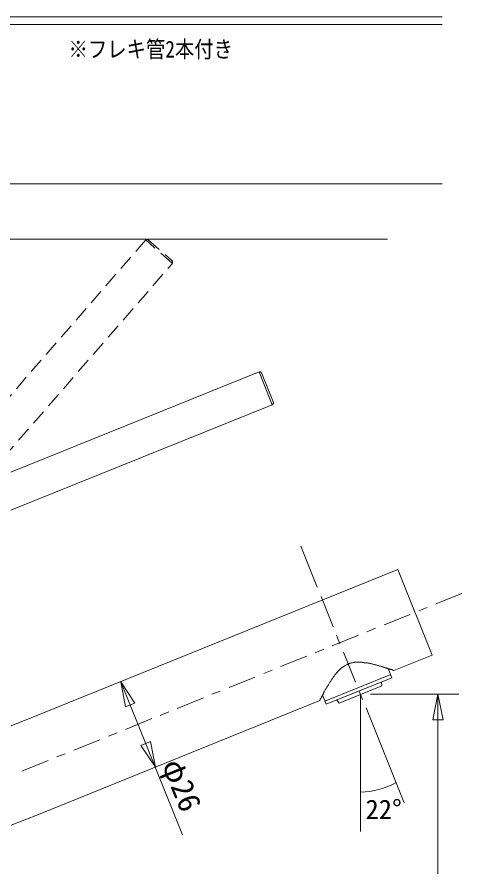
# Model space of a CAD drawing. Units: millimetres, scale not verified. Extents: x -200 to 206, y -275 to 270.
# Drawn here: x 88.9 to 206.2, y 31.9 to 256 of the extents above; entities that cross this region are included whole.
import ezdxf
from ezdxf.enums import TextEntityAlignment as Align

# ---------------------------------------------------------------- set-up
doc = ezdxf.new("R2010")
doc.units = ezdxf.units.MM
doc.header["$LTSCALE"] = 2
doc.linetypes.add('DASHED2', pattern=[3, 2, -1])
doc.layers.add('0-0', color=7, linetype='Continuous', lineweight=18)
doc.layers.add('F-0', color=7, linetype='Continuous', lineweight=15)
doc.styles.add('ＭＳ ゴシック', font='')
doc.styles.get('ＭＳ ゴシック').set_extended_font_data('MS Gothic')

msp = doc.modelspace()

# ---------------------------------------------------------------- linework, layer by layer
at = {"layer": '0-0', "lineweight": 15}
for p, q in [((-10.514, 197.47), (186.59, 197.47)), ((199.856, 69.781), (199.856, 77.471)), ((94.568, 72.052), (87.398, 69.155)), ((94.568, 45.805), (87.396, 42.908))]:
    msp.add_line(p, q, dxfattribs=at)
at = {"layer": '0-0', "linetype": 'DASHED2'}
for p, q in [((122.863, 197.233), (76.855, 144.359)), ((129.782, 191.135), (122.768, 197.316)), ((123.399, 197.321), (129.752, 191.816)), ((81.442, 135.357), (129.877, 191.05))]:
    msp.add_line(p, q, dxfattribs=at)
at = {"layer": '0-0', "linetype": 'DASHED2', "lineweight": 15}
msp.add_line((129.782, 191.135), (129.877, 191.05), dxfattribs=at)
at = {"layer": '0-0'}
for p, q in [((152.761, 162.473), (87.285, 136.057)), ((153.325, 162.191), (156.486, 154.401)), ((168.059, 105.693), (163.713, 116.474)), ((189.282, 110.321), (94.568, 72.052)), ((189.282, 110.321), (198.369, 87.8)), ((172.236, 95.251), (169.075, 103.209)), ((199.329, 101.29), (206.216, 104.056)), ((194.814, 99.484), (197.072, 100.331)), ((185.726, 95.759), (192.556, 98.524)), ((181.154, 93.952), (183.412, 94.855)), ((172.01, 90.227), (178.953, 93.049)), ((174.042, 90.791), (173.139, 93.049)), ((158.407, 84.752), (165.35, 87.518)), ((167.551, 88.421), (169.809, 89.38)), ((178.106, 80.631), (174.945, 88.534)), ((198.369, 87.8), (188.266, 83.736)), ((153.948, 82.946), (156.206, 83.792)), ((187.758, 81.76), (186.742, 84.244)), ((188.097, 83.736), (188.266, 83.736)), ((116.243, 80.744), (132.546, 40.377)), ((144.804, 79.22), (151.634, 81.986)), ((170.091, 75.664), (187.419, 82.663)), ((170.429, 74.818), (187.758, 81.76)), ((184.992, 80.688), (185.049, 79.672)), ((185.049, 79.672), (173.816, 75.156)), ((131.145, 73.745), (138.031, 76.511)), ((140.289, 77.471), (142.49, 78.317)), ((169.47, 77.245), (170.429, 74.818)), ((179.969, 76.116), (179.066, 78.317)), ((182.114, 77.471), (205.369, 77.471)), ((168.736, 75.834), (94.568, 45.805)), ((173.816, 75.156), (173.195, 75.89)), ((126.629, 71.883), (128.887, 72.842)), ((184.089, 65.956), (180.929, 73.858)), ((117.485, 68.214), (124.428, 71.036)), ((199.856, -27.53), (199.856, 69.781)), ((113.026, 66.407), (115.284, 67.311)), ((103.882, 62.682), (110.712, 65.448)), ((99.366, 60.932), (101.568, 61.779)), ((90.222, 57.207), (97.109, 59.973))]:
    msp.add_line(p, q, dxfattribs=at)
at = {"layer": '0-0', "linetype": 'DASHED2'}
for points in [[(123.399, 197.321), (123.349, 197.296), (123.323, 197.346), (123.222, 197.421), (123.146, 197.446), (123.096, 197.42), (123.07, 197.47), (122.97, 197.419), (122.919, 197.394), (122.869, 197.368), (122.819, 197.342), (122.768, 197.317)], [(129.782, 191.135), (129.833, 191.16), (129.782, 191.261), (129.832, 191.287), (129.856, 191.362), (129.831, 191.413), (129.931, 191.464), (129.906, 191.514), (129.88, 191.565), (129.879, 191.691), (129.854, 191.741), (129.778, 191.766), (129.752, 191.816)]]:
    msp.add_lwpolyline(points, dxfattribs=at)
at = {"layer": '0-0'}
for points in [[(87.285, 125.953), (156.204, 153.78), (152.761, 162.473)], [(153.326, 162.191), (153.269, 162.191), (153.269, 162.247), (153.213, 162.36), (153.156, 162.416), (153.1, 162.416), (153.1, 162.473), (152.987, 162.473), (152.931, 162.473), (152.874, 162.473), (152.818, 162.473), (152.761, 162.473)], [(156.204, 153.78), (156.261, 153.78), (156.261, 153.893), (156.317, 153.893), (156.374, 153.95), (156.374, 154.006), (156.487, 154.006), (156.487, 154.063), (156.487, 154.119), (156.543, 154.232), (156.543, 154.288), (156.487, 154.345), (156.487, 154.401)], [(176.294, 85.483), (176.275, 85.473), (176.257, 85.464), (176.24, 85.456), (176.225, 85.448), (176.212, 85.442), (176.202, 85.437), (176.194, 85.433), (176.189, 85.43), (176.187, 85.429), (176.186, 85.429), (176.182, 85.427), (176.175, 85.424), (176.166, 85.421), (176.156, 85.417), (176.143, 85.412), (176.129, 85.406), (176.114, 85.4), (176.098, 85.394), (176.081, 85.387), (176.064, 85.38), (176.046, 85.373), (176.029, 85.366), (176.011, 85.359), (175.994, 85.352), (175.978, 85.346), (175.963, 85.34), (175.949, 85.334), (175.937, 85.329), (175.926, 85.325), (175.917, 85.321), (175.911, 85.319), (175.906, 85.317), (175.905, 85.316), (175.557, 85.134), (175.223, 84.935), (174.902, 84.72), (174.593, 84.491), (174.295, 84.249), (174.009, 83.994)], [(176.752, 85.655), (176.751, 85.655), (176.747, 85.654), (176.742, 85.653), (176.735, 85.651), (176.726, 85.649), (176.716, 85.646), (176.705, 85.643), (176.693, 85.64), (176.68, 85.637), (176.667, 85.634), (176.653, 85.63), (176.639, 85.627), (176.625, 85.623), (176.611, 85.62), (176.597, 85.616), (176.584, 85.613), (176.572, 85.61), (176.561, 85.607), (176.551, 85.605), (176.543, 85.603), (176.536, 85.601), (176.53, 85.6), (176.527, 85.599), (176.526, 85.599), (176.524, 85.598), (176.519, 85.595), (176.511, 85.591), (176.501, 85.586), (176.488, 85.58), (176.473, 85.572), (176.456, 85.564), (176.438, 85.555), (176.419, 85.545), (176.399, 85.535), (176.378, 85.524), (176.357, 85.514), (176.335, 85.503), (176.315, 85.493), (176.294, 85.483)], [(179.957, 85.86), (179.933, 85.867), (179.909, 85.874), (179.884, 85.881), (179.86, 85.888), (179.835, 85.895), (179.812, 85.902), (179.789, 85.908), (179.768, 85.914), (179.749, 85.92), (179.731, 85.925), (179.716, 85.929), (179.704, 85.932), (179.695, 85.935), (179.689, 85.937), (179.687, 85.937), (179.498, 85.942), (179.326, 85.945), (179.168, 85.948), (179.023, 85.95), (178.891, 85.951), (178.768, 85.95), (178.655, 85.949), (178.549, 85.946), (178.45, 85.941), (178.355, 85.936), (178.264, 85.928), (178.175, 85.919), (178.086, 85.909), (177.997, 85.896), (177.905, 85.882), (177.81, 85.866), (177.71, 85.847), (177.603, 85.827), (177.489, 85.804), (177.366, 85.779), (177.232, 85.752), (177.085, 85.722), (176.926, 85.69), (176.752, 85.655)], [(181.747, 85.618), (181.553, 85.654), (181.362, 85.685), (181.176, 85.713), (180.994, 85.736), (180.818, 85.754), (180.646, 85.768), (180.644, 85.768), (180.635, 85.769), (180.622, 85.77), (180.605, 85.772), (180.583, 85.774), (180.558, 85.777), (180.53, 85.78), (180.5, 85.783), (180.468, 85.786), (180.434, 85.789), (180.399, 85.793), (180.364, 85.796), (180.329, 85.8), (180.294, 85.803), (180.261, 85.807), (180.228, 85.81), (180.198, 85.813), (180.17, 85.816), (180.145, 85.818), (180.124, 85.82), (180.106, 85.822), (180.093, 85.823), (180.085, 85.824), (180.082, 85.824), (180.08, 85.825), (180.074, 85.827), (180.065, 85.829), (180.053, 85.833), (180.038, 85.837), (180.02, 85.842), (180.001, 85.848), (179.979, 85.854), (179.957, 85.86)], [(185.542, 84.587), (185.532, 84.591), (185.519, 84.595), (185.504, 84.6), (185.487, 84.606), (185.469, 84.612), (185.45, 84.618), (185.43, 84.625), (185.409, 84.632), (185.388, 84.639), (185.367, 84.646), (185.346, 84.653), (185.326, 84.66), (185.306, 84.666), (185.288, 84.672), (185.271, 84.678), (185.256, 84.683), (185.243, 84.687), (185.233, 84.691), (185.225, 84.693), (185.22, 84.695), (185.218, 84.695), (185.054, 84.746), (184.883, 84.798), (184.706, 84.851), (184.525, 84.906), (184.338, 84.961), (184.148, 85.017), (183.955, 85.073), (183.758, 85.129), (183.559, 85.185), (183.358, 85.24), (183.156, 85.294), (182.952, 85.346), (182.749, 85.397), (182.546, 85.447), (182.344, 85.494), (182.143, 85.538), (181.943, 85.58), (181.747, 85.618)], [(174.009, 83.994), (173.733, 83.727), (173.467, 83.449), (173.21, 83.161), (172.961, 82.865), (172.719, 82.561), (172.485, 82.25), (172.257, 81.932), (172.035, 81.61), (171.818, 81.284), (171.605, 80.954), (171.396, 80.622), (171.19, 80.289), (170.986, 79.956), (170.784, 79.623), (170.582, 79.292), (170.382, 78.963), (170.18, 78.638), (169.978, 78.317), (169.976, 78.312), (169.969, 78.298), (169.959, 78.276), (169.945, 78.246), (169.928, 78.21), (169.908, 78.167), (169.886, 78.12), (169.861, 78.068), (169.835, 78.014), (169.809, 77.956), (169.781, 77.897), (169.753, 77.837), (169.724, 77.778), (169.697, 77.719), (169.67, 77.661), (169.644, 77.606), (169.62, 77.555), (169.597, 77.508), (169.577, 77.465), (169.56, 77.429), (169.546, 77.399)], [(187.053, 84.131), (186.993, 84.152), (186.934, 84.173), (186.877, 84.193), (186.822, 84.213), (186.77, 84.231), (186.723, 84.247), (186.681, 84.262), (186.644, 84.275), (186.614, 84.286), (186.592, 84.294), (186.578, 84.299), (186.573, 84.3), (186.568, 84.302), (186.553, 84.306), (186.529, 84.313), (186.498, 84.321), (186.459, 84.332), (186.414, 84.344), (186.364, 84.358), (186.31, 84.374), (186.252, 84.39), (186.191, 84.407), (186.128, 84.424), (186.065, 84.441), (186.002, 84.459), (185.939, 84.476), (185.878, 84.493), (185.82, 84.509), (185.766, 84.525), (185.716, 84.539), (185.671, 84.551), (185.632, 84.562), (185.601, 84.57), (185.577, 84.577), (185.562, 84.581), (185.557, 84.583), (185.555, 84.583), (185.55, 84.585), (185.542, 84.587)], [(187.815, 83.959), (187.815, 83.961), (187.815, 83.961), (187.815, 83.962), (187.813, 83.962), (187.809, 83.962), (187.803, 83.962), (187.794, 83.962), (187.783, 83.962), (187.771, 83.962), (187.757, 83.962), (187.742, 83.962), (187.726, 83.962), (187.709, 83.962), (187.691, 83.962), (187.674, 83.962), (187.656, 83.962), (187.639, 83.962), (187.622, 83.962), (187.606, 83.962), (187.591, 83.962), (187.577, 83.962), (187.564, 83.962), (187.553, 83.962), (187.545, 83.962), (187.538, 83.962), (187.534, 83.962), (187.533, 83.962), (187.528, 83.963), (187.514, 83.968), (187.491, 83.976), (187.462, 83.987), (187.425, 84), (187.383, 84.015), (187.335, 84.031), (187.284, 84.05), (187.229, 84.069), (187.172, 84.089), (187.113, 84.11), (187.053, 84.131)], [(187.91, 83.905), (187.904, 83.905), (187.898, 83.905), (187.892, 83.905), (187.885, 83.905), (187.878, 83.905), (187.871, 83.905), (187.864, 83.905), (187.857, 83.905), (187.851, 83.905), (187.844, 83.905), (187.838, 83.905), (187.832, 83.905), (187.827, 83.905), (187.823, 83.905), (187.82, 83.905), (187.817, 83.905), (187.815, 83.905), (187.815, 83.905), (187.815, 83.906), (187.815, 83.906), (187.815, 83.908), (187.815, 83.909), (187.815, 83.912), (187.815, 83.914), (187.815, 83.917), (187.815, 83.92), (187.815, 83.923), (187.815, 83.926), (187.815, 83.93), (187.815, 83.933), (187.815, 83.937), (187.815, 83.94), (187.815, 83.944), (187.815, 83.947), (187.815, 83.95), (187.815, 83.953), (187.815, 83.955), (187.815, 83.958), (187.815, 83.959)], [(187.963, 83.792), (187.957, 83.792), (187.951, 83.792), (187.945, 83.792), (187.94, 83.792), (187.936, 83.792), (187.933, 83.792), (187.93, 83.792), (187.928, 83.792), (187.928, 83.792), (187.928, 83.793), (187.928, 83.795), (187.928, 83.797), (187.928, 83.801), (187.928, 83.805), (187.928, 83.81), (187.928, 83.816), (187.928, 83.822), (187.928, 83.828), (187.928, 83.835), (187.928, 83.842), (187.928, 83.849), (187.928, 83.856), (187.928, 83.863), (187.928, 83.87), (187.928, 83.876), (187.928, 83.882), (187.928, 83.888), (187.928, 83.893), (187.928, 83.897), (187.928, 83.9), (187.928, 83.903), (187.928, 83.905), (187.928, 83.905), (187.927, 83.905), (187.925, 83.905), (187.923, 83.905), (187.919, 83.905), (187.915, 83.905), (187.91, 83.905)], [(188.097, 83.736), (188.097, 83.736), (188.096, 83.737), (188.095, 83.738), (188.093, 83.74), (188.091, 83.742), (188.088, 83.745), (188.085, 83.748), (188.082, 83.751), (188.079, 83.754), (188.076, 83.757), (188.072, 83.761), (188.069, 83.764), (188.065, 83.768), (188.062, 83.771), (188.058, 83.775), (188.055, 83.778), (188.052, 83.781), (188.049, 83.784), (188.047, 83.786), (188.045, 83.788), (188.043, 83.79), (188.042, 83.791), (188.041, 83.792), (188.041, 83.792), (188.04, 83.792), (188.038, 83.792), (188.036, 83.792), (188.032, 83.792), (188.028, 83.792), (188.023, 83.792), (188.017, 83.792), (188.011, 83.792), (188.005, 83.792), (187.998, 83.792), (187.991, 83.792), (187.984, 83.792), (187.977, 83.792), (187.97, 83.792), (187.963, 83.792)], [(168.888, 76.229), (168.885, 76.229), (168.881, 76.229), (168.878, 76.229), (168.874, 76.229), (168.871, 76.229), (168.867, 76.229), (168.864, 76.229), (168.861, 76.229), (168.858, 76.229), (168.856, 76.229), (168.854, 76.229), (168.852, 76.229), (168.851, 76.229), (168.85, 76.229), (168.849, 76.229), (168.849, 76.228), (168.849, 76.227), (168.849, 76.224), (168.849, 76.22), (168.849, 76.216), (168.849, 76.211), (168.849, 76.206), (168.849, 76.2), (168.849, 76.193), (168.849, 76.186), (168.849, 76.179), (168.849, 76.172), (168.849, 76.165), (168.849, 76.158), (168.849, 76.152), (168.849, 76.145), (168.849, 76.139), (168.849, 76.134), (168.849, 76.129), (168.849, 76.124), (168.849, 76.121), (168.849, 76.118), (168.849, 76.117), (168.849, 76.116)], [(168.915, 76.342), (168.912, 76.342), (168.91, 76.342), (168.908, 76.342), (168.907, 76.342), (168.906, 76.342), (168.906, 76.342), (168.906, 76.341), (168.906, 76.339), (168.906, 76.337), (168.906, 76.333), (168.906, 76.329), (168.906, 76.324), (168.906, 76.319), (168.906, 76.312), (168.906, 76.306), (168.906, 76.299), (168.906, 76.292), (168.906, 76.285), (168.906, 76.278), (168.906, 76.271), (168.906, 76.265), (168.906, 76.258), (168.906, 76.252), (168.906, 76.246), (168.906, 76.241), (168.906, 76.237), (168.906, 76.234), (168.906, 76.231), (168.906, 76.229), (168.906, 76.229), (168.906, 76.229), (168.905, 76.229), (168.903, 76.229), (168.902, 76.229), (168.9, 76.229), (168.897, 76.229), (168.894, 76.229), (168.891, 76.229), (168.888, 76.229)], [(168.962, 76.45), (168.962, 76.446), (168.962, 76.442), (168.962, 76.437), (168.962, 76.431), (168.962, 76.425), (168.962, 76.419), (168.962, 76.412), (168.962, 76.405), (168.962, 76.398), (168.962, 76.391), (168.962, 76.384), (168.962, 76.377), (168.962, 76.371), (168.962, 76.365), (168.962, 76.359), (168.962, 76.354), (168.962, 76.35), (168.962, 76.347), (168.962, 76.344), (168.962, 76.342), (168.962, 76.342), (168.962, 76.342), (168.961, 76.342), (168.96, 76.342), (168.958, 76.342), (168.956, 76.342), (168.954, 76.342), (168.951, 76.342), (168.948, 76.342), (168.945, 76.342), (168.941, 76.342), (168.938, 76.342), (168.934, 76.342), (168.931, 76.342), (168.927, 76.342), (168.924, 76.342), (168.921, 76.342), (168.918, 76.342), (168.915, 76.342)], [(169.075, 76.483), (169.075, 76.479), (169.075, 76.476), (169.075, 76.472), (169.075, 76.469), (169.075, 76.466), (169.075, 76.463), (169.075, 76.461), (169.075, 76.459), (169.075, 76.457), (169.075, 76.456), (169.075, 76.455), (169.075, 76.455), (169.075, 76.455), (169.073, 76.455), (169.07, 76.455), (169.067, 76.455), (169.063, 76.455), (169.058, 76.455), (169.052, 76.455), (169.046, 76.455), (169.04, 76.455), (169.033, 76.455), (169.026, 76.455), (169.019, 76.455), (169.012, 76.455), (169.005, 76.455), (168.998, 76.455), (168.992, 76.455), (168.986, 76.455), (168.98, 76.455), (168.975, 76.455), (168.971, 76.455), (168.967, 76.455), (168.965, 76.455), (168.963, 76.455), (168.962, 76.455), (168.962, 76.454), (168.962, 76.452), (168.962, 76.45)], [(169.546, 77.399), (169.536, 77.377), (169.529, 77.363), (169.527, 77.358), (169.525, 77.353), (169.518, 77.341), (169.507, 77.321), (169.493, 77.295), (169.476, 77.263), (169.456, 77.225), (169.434, 77.184), (169.41, 77.138), (169.384, 77.09), (169.357, 77.039), (169.329, 76.987), (169.301, 76.934), (169.273, 76.882), (169.245, 76.83), (169.218, 76.779), (169.192, 76.731), (169.168, 76.685), (169.146, 76.643), (169.126, 76.606), (169.109, 76.574), (169.095, 76.547), (169.084, 76.528), (169.078, 76.515), (169.075, 76.511), (169.075, 76.511), (169.075, 76.51), (169.075, 76.509), (169.075, 76.507), (169.075, 76.505), (169.075, 76.502), (169.075, 76.499), (169.075, 76.496), (169.075, 76.493), (169.075, 76.49), (169.075, 76.486), (169.075, 76.483)], [(168.737, 75.834), (168.737, 75.89), (168.793, 75.89), (168.793, 75.947)], [(168.849, 76.116), (168.849, 76.115), (168.848, 76.114), (168.847, 76.111), (168.845, 76.108), (168.843, 76.103), (168.841, 76.098), (168.838, 76.093), (168.835, 76.087), (168.832, 76.08), (168.828, 76.073), (168.825, 76.067), (168.821, 76.059), (168.818, 76.052), (168.814, 76.046), (168.811, 76.039), (168.808, 76.032), (168.805, 76.026), (168.802, 76.021), (168.799, 76.016), (168.797, 76.011), (168.795, 76.008), (168.794, 76.005), (168.793, 76.004), (168.793, 76.003), (168.793, 76.003), (168.793, 76.002), (168.793, 76.001), (168.793, 75.999), (168.793, 75.997), (168.793, 75.994), (168.793, 75.991), (168.793, 75.988), (168.793, 75.985), (168.793, 75.982), (168.793, 75.978), (168.793, 75.975), (168.793, 75.971), (168.793, 75.968), (168.793, 75.964)], [(168.793, 75.964), (168.793, 75.961), (168.793, 75.958), (168.793, 75.955), (168.793, 75.953), (168.793, 75.951), (168.793, 75.949), (168.793, 75.948), (168.793, 75.947), (168.793, 75.947)]]:
    msp.add_lwpolyline(points, dxfattribs=at)
for points in [[(116.243, 80.744), (119.969, 75.156), (117.485, 74.14)], [(199.856, 77.471), (201.211, 70.754), (198.502, 70.754)], [(125.386, 58.279), (121.548, 63.98), (124.088, 64.996)]]:
    msp.add_lwpolyline(points, close=True, dxfattribs=at)
at = {"layer": 'F-0'}
for p, q in [((201.028, 256.014), (-199.796, 256.014)), ((200.986, 254.014), (-199.796, 254.014)), ((201.028, 212.014), (-199.796, 212.014)), ((179.436, 77.416), (179.436, 41.264)), ((184.089, 65.956), (190.993, 48.87))]:
    msp.add_line(p, q, dxfattribs=at)
msp.add_arc((179.213, 71.683), 20, 270.6384, 298.82246, dxfattribs=at)

# ---------------------------------------------------------------- texts
at = {"layer": '0-0', "style": 'ＭＳ ゴシック'}
msp.add_text('φ26', height=5.865, rotation=292, dxfattribs=at).set_placement((125.386, 58.279), align=Align.BOTTOM_LEFT)
at = {"layer": 'F-0', "style": 'ＭＳ ゴシック', "width": 0.85}
msp.add_text('※フレキ管2本付き', height=4.399, dxfattribs=at).set_placement((102.495, 244.014), align=Align.BOTTOM_LEFT)
at = {"layer": 'F-0', "style": 'ＭＳ ゴシック'}
msp.add_text('22°', height=5.132, dxfattribs=at).set_placement((180.788, 43.013), align=Align.BOTTOM_LEFT)

doc.saveas('drawing.dxf')
